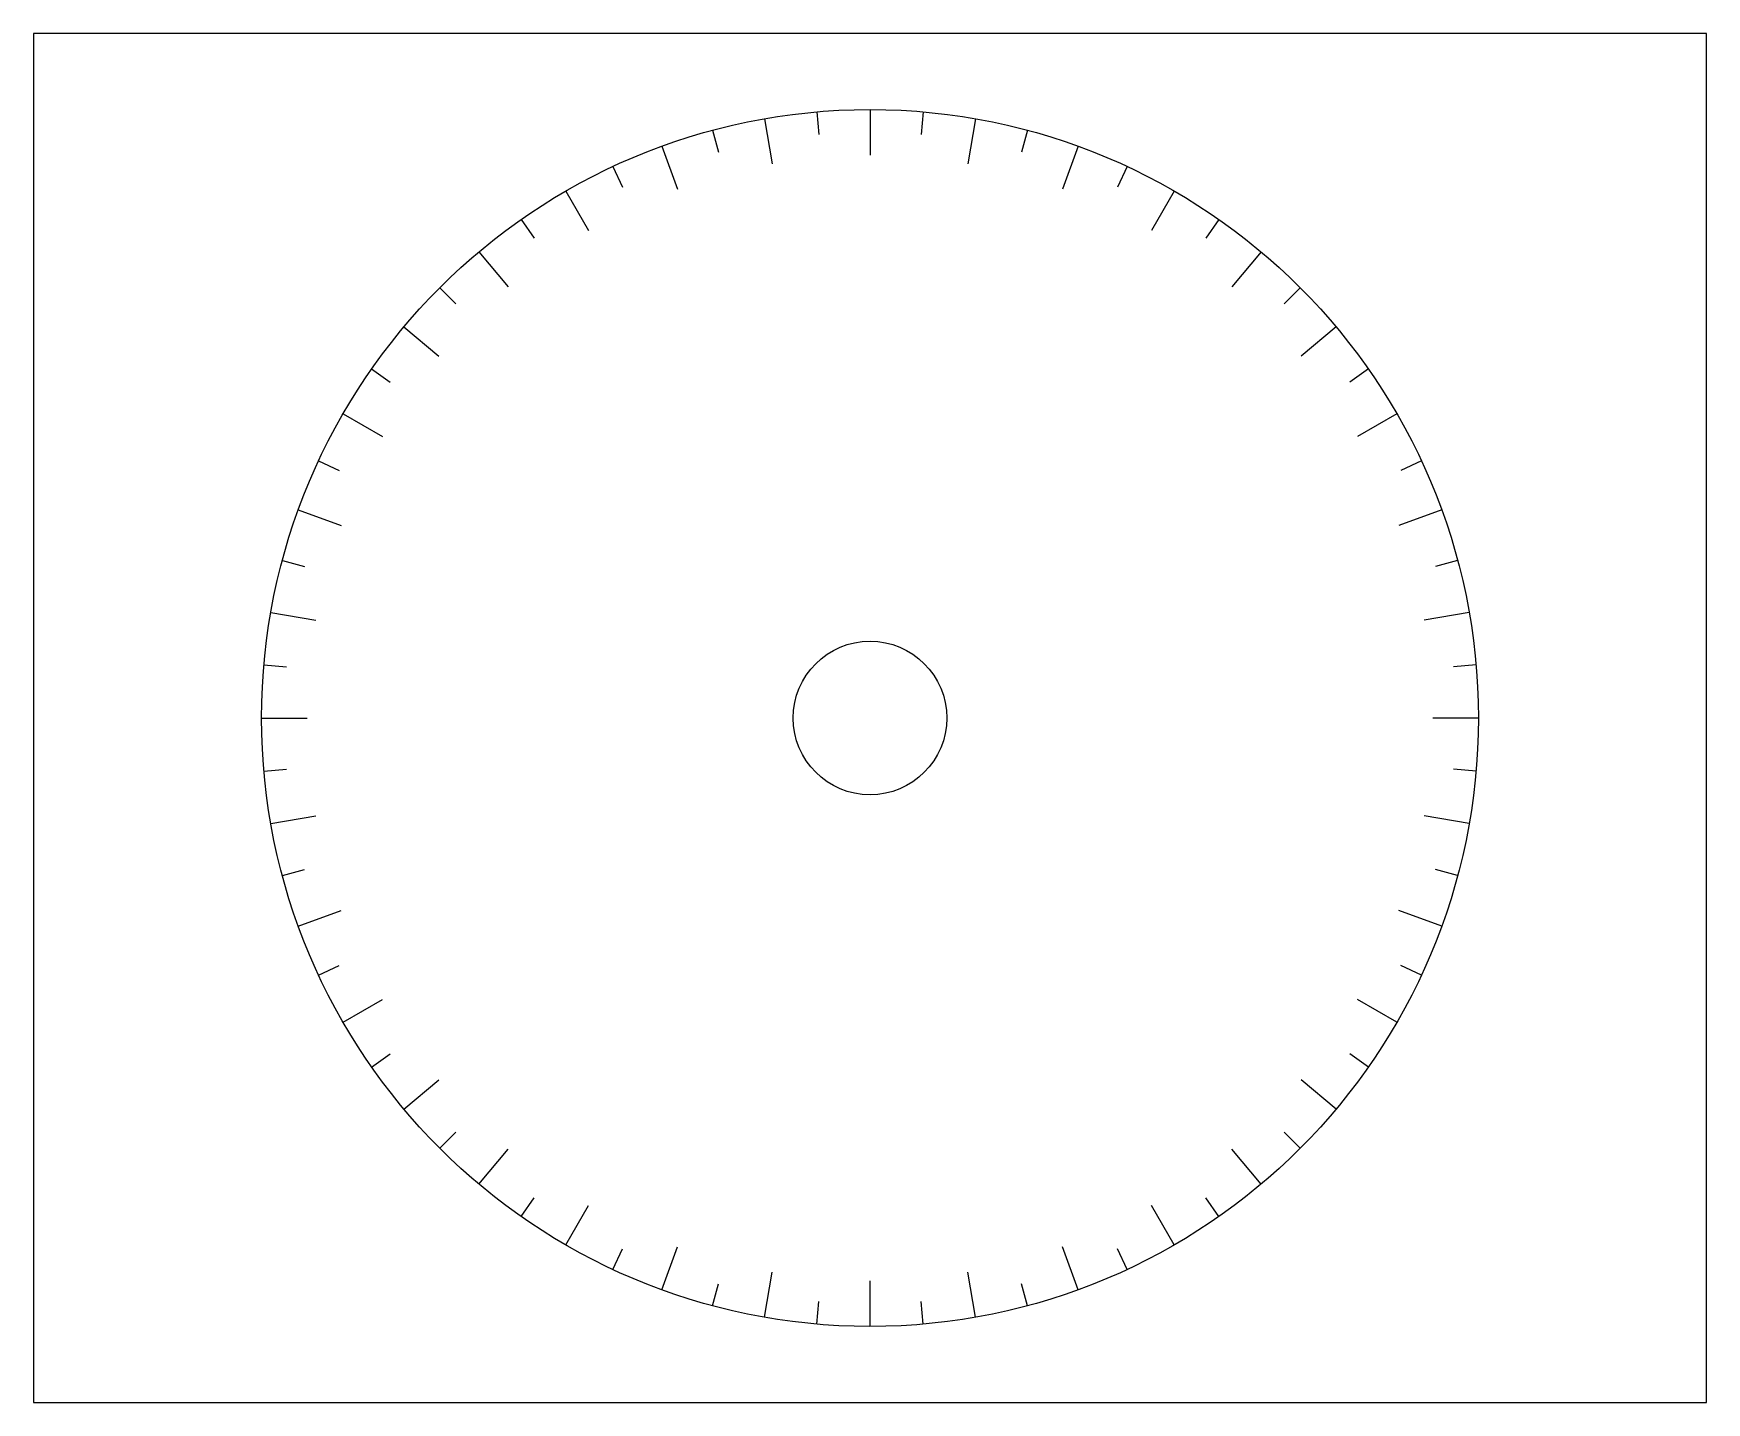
# Model space of a CAD drawing. Header units: millimetres. Extents: x -110 to 110, y -90 to 90.
import ezdxf

# ---------------------------------------------------------------- set-up
doc = ezdxf.new("R2010")
doc.units = ezdxf.units.MM
for name, color, linetype in [('CUT_INNER', 6, 'Continuous'), ('CUT_OUTER', 1, 'Continuous'), ('ENGRAVE', 7, 'Continuous')]:
    doc.layers.add(name, color=color, linetype=linetype)

msp = doc.modelspace()

# ---------------------------------------------------------------- linework, layer by layer
at = {"layer": 'CUT_INNER'}
msp.add_circle((0, 0), 10.1, dxfattribs=at)
at = {"layer": 'CUT_OUTER'}
msp.add_lwpolyline([(110, -90), (110, 90), (-110, 90), (-110, -90)], close=True, dxfattribs=at)
at = {"layer": 'ENGRAVE'}
for points in [[(-6.9725, 79.6956), (-6.711, 76.707)], [(0, 80), (0, 74)], [(6.9725, 79.6956), (6.711, 76.707)], [(-20.7055, 77.2741), (-19.9291, 74.3763)], [(-13.8919, 78.7846), (-12.85, 72.8758)], [(13.8919, 78.7846), (12.85, 72.8758)], [(20.7055, 77.2741), (19.9291, 74.3763)], [(-27.3616, 75.1754), (-25.3095, 69.5373)], [(27.3616, 75.1754), (25.3095, 69.5373)], [(-33.8095, 72.5046), (-32.5416, 69.7857)], [(33.8095, 72.5046), (32.5416, 69.7857)], [(-40, 69.282), (-37, 64.0859)], [(40, 69.282), (37, 64.0859)], [(-45.8861, 65.5322), (-44.1654, 63.0747)], [(45.8861, 65.5322), (44.1654, 63.0747)], [(-51.423, 61.2836), (-47.5663, 56.6873)], [(51.423, 61.2836), (47.5663, 56.6873)], [(-56.5685, 56.5685), (-54.4472, 54.4472)], [(56.5685, 56.5685), (54.4472, 54.4472)], [(-61.2836, 51.423), (-56.6873, 47.5663)], [(61.2836, 51.423), (56.6873, 47.5663)], [(-65.5322, 45.8861), (-63.0747, 44.1654)], [(65.5322, 45.8861), (63.0747, 44.1654)], [(-69.282, 40), (-64.0859, 37)], [(69.282, 40), (64.0859, 37)], [(-72.5046, 33.8095), (-69.7857, 32.5416)], [(72.5046, 33.8095), (69.7857, 32.5416)], [(-75.1754, 27.3616), (-69.5373, 25.3095)], [(75.1754, 27.3616), (69.5373, 25.3095)], [(-77.2741, 20.7055), (-74.3763, 19.9291)], [(77.2741, 20.7055), (74.3763, 19.9291)], [(-78.7846, 13.8919), (-72.8758, 12.85)], [(78.7846, 13.8919), (72.8758, 12.85)], [(-79.6956, 6.9725), (-76.707, 6.711)], [(79.6956, 6.9725), (76.707, 6.711)], [(-80, 0), (-74, 0)], [(80, 0), (74, 0)], [(-79.6956, -6.9725), (-76.707, -6.711)], [(79.6956, -6.9725), (76.707, -6.711)], [(-78.7846, -13.8919), (-72.8758, -12.85)], [(78.7846, -13.8919), (72.8758, -12.85)], [(-77.2741, -20.7055), (-74.3763, -19.9291)], [(77.2741, -20.7055), (74.3763, -19.9291)], [(-75.1754, -27.3616), (-69.5373, -25.3095)], [(75.1754, -27.3616), (69.5373, -25.3095)], [(-72.5046, -33.8095), (-69.7857, -32.5416)], [(72.5046, -33.8095), (69.7857, -32.5416)], [(-69.282, -40), (-64.0859, -37)], [(69.282, -40), (64.0859, -37)], [(-65.5322, -45.8861), (-63.0747, -44.1654)], [(65.5322, -45.8861), (63.0747, -44.1654)], [(-61.2836, -51.423), (-56.6873, -47.5663)], [(61.2836, -51.423), (56.6873, -47.5663)], [(-56.5685, -56.5685), (-54.4472, -54.4472)], [(56.5685, -56.5685), (54.4472, -54.4472)], [(-51.423, -61.2836), (-47.5663, -56.6873)], [(51.423, -61.2836), (47.5663, -56.6873)], [(-45.8861, -65.5322), (-44.1654, -63.0747)], [(45.8861, -65.5322), (44.1654, -63.0747)], [(-40, -69.282), (-37, -64.0859)], [(40, -69.282), (37, -64.0859)], [(-33.8095, -72.5046), (-32.5416, -69.7857)], [(-27.3616, -75.1754), (-25.3095, -69.5373)], [(27.3616, -75.1754), (25.3095, -69.5373)], [(33.8095, -72.5046), (32.5416, -69.7857)], [(-20.7055, -77.2741), (-19.9291, -74.3763)], [(-13.8919, -78.7846), (-12.85, -72.8758)], [(0, -80), (0, -74)], [(13.8919, -78.7846), (12.85, -72.8758)], [(20.7055, -77.2741), (19.9291, -74.3763)], [(-6.9725, -79.6956), (-6.711, -76.707)], [(6.9725, -79.6956), (6.711, -76.707)]]:
    msp.add_lwpolyline(points, dxfattribs=at)
msp.add_circle((0, 0), 80, dxfattribs=at)

doc.saveas('drawing.dxf')
